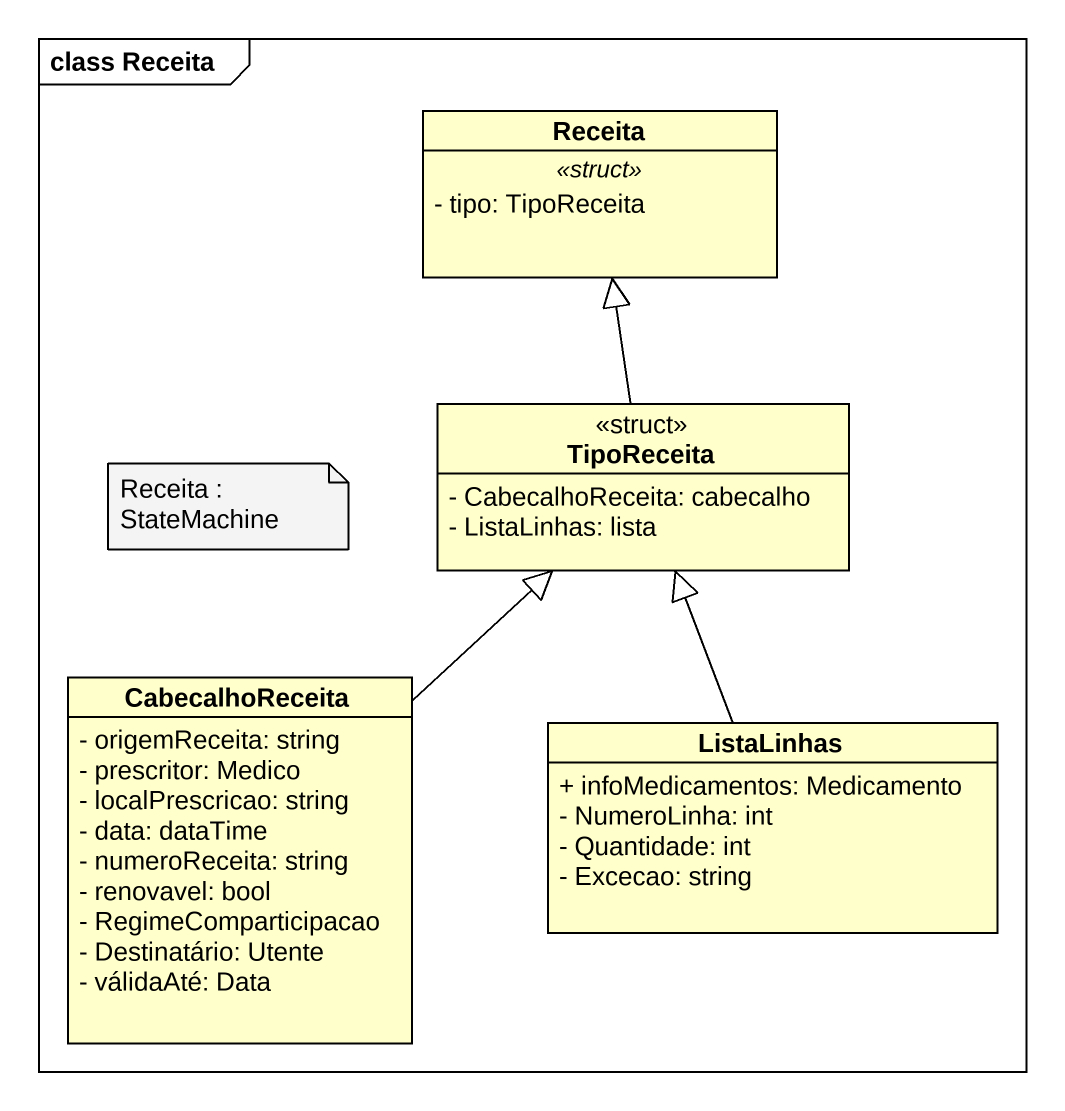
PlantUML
@startuml
mainframe class Receita
hide circle
hide empty members
skinparam classAttributeIconSize 0
class Receita {
  .. <<struct>> ..
  - tipo: TipoReceita
}
class TipoReceita <<struct>> {
  - CabecalhoReceita: cabecalho
  - ListaLinhas: lista
}
class CabecalhoReceita {
  - origemReceita: string
  - prescritor: Medico
  - localPrescricao: string
  - data: dataTime
  - numeroReceita: string
  - renovavel: bool
  - RegimeComparticipacao
  - Destinatário: Utente
  - válidaAté: Data
}
class ListaLinhas {
  + infoMedicamentos: Medicamento
  - NumeroLinha: int
  - Quantidade: int
  - Excecao: string
}
TipoReceita -up-|> Receita
CabecalhoReceita -up-|> TipoReceita
ListaLinhas -up-|> TipoReceita
note as N1
  Receita : StateMachine
end note
@enduml
